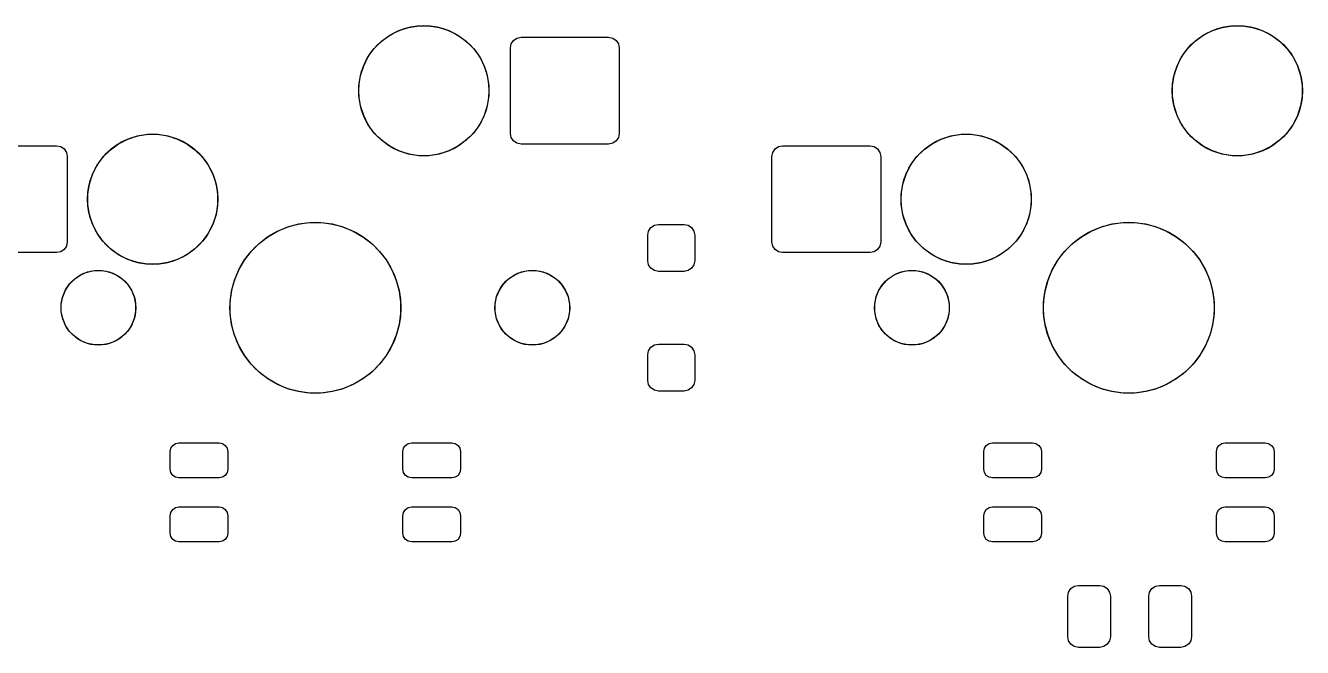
# Model space of a CAD drawing. Header units: millimetres. Extents: x 21 to 415, y -164 to -17.
# Drawn here: x 184.23 to 214.13, y -106.08 to -91.53 of the extents above; entities that cross this region are included whole.
import ezdxf

# ---------------------------------------------------------------- set-up
doc = ezdxf.new("R2010")
doc.units = ezdxf.units.MM
doc.layers.add('B.Mask', color=4, linetype='CONTINUOUS', true_color=0x02ffee)

msp = doc.modelspace()

# ---------------------------------------------------------------- linework, layer by layer
at = {"layer": 'B.Mask', "linetype": 'CONTINUOUS'}
for p, q in [((192.563967, -91.892256), (192.757565, -91.751599)), ((192.757565, -91.751599), (192.970783, -91.642959)), ((192.970783, -91.642959), (193.198371, -91.569011)), ((193.198371, -91.569011), (193.434725, -91.531576)), ((193.434725, -91.531576), (193.674025, -91.531576)), ((193.674025, -91.531576), (193.910379, -91.569011)), ((193.910379, -91.569011), (194.137967, -91.642959)), ((194.137967, -91.642959), (194.351185, -91.751599)), ((194.351185, -91.751599), (194.544783, -91.892256)), ((211.613967, -91.892256), (211.807565, -91.751599)), ((211.807565, -91.751599), (212.020783, -91.642959)), ((212.020783, -91.642959), (212.248371, -91.569011)), ((212.248371, -91.569011), (212.484725, -91.531576)), ((212.484725, -91.531576), (212.724025, -91.531576)), ((212.724025, -91.531576), (212.960379, -91.569011)), ((212.960379, -91.569011), (213.187967, -91.642959)), ((213.187967, -91.642959), (213.401185, -91.751599)), ((213.401185, -91.751599), (213.594783, -91.892256)), ((192.254099, -92.255065), (192.394756, -92.061467)), ((192.394756, -92.061467), (192.563967, -91.892256)), ((194.544783, -91.892256), (194.713994, -92.061467)), ((194.713994, -92.061467), (194.854651, -92.255065)), ((195.581375, -92.051875), (195.600405, -91.956204)), ((195.581375, -94.051875), (195.581375, -92.051875)), ((195.600405, -91.956204), (195.654598, -91.875098)), ((195.654598, -91.875098), (195.735704, -91.820905)), ((195.735704, -91.820905), (195.831375, -91.801875)), ((195.831375, -91.801875), (197.881375, -91.801875)), ((197.881375, -91.801875), (197.977046, -91.820905)), ((197.977046, -91.820905), (198.058152, -91.875098)), ((198.058152, -91.875098), (198.112345, -91.956204)), ((198.112345, -91.956204), (198.131375, -92.051875)), ((198.131375, -92.051875), (198.131375, -94.051875)), ((211.304099, -92.255065), (211.444756, -92.061467)), ((211.444756, -92.061467), (211.613967, -91.892256)), ((213.594783, -91.892256), (213.763994, -92.061467)), ((213.763994, -92.061467), (213.904651, -92.255065)), ((192.145459, -92.468283), (192.254099, -92.255065)), ((194.854651, -92.255065), (194.963291, -92.468283)), ((211.195459, -92.468283), (211.304099, -92.255065)), ((213.904651, -92.255065), (214.013291, -92.468283)), ((192.034076, -92.932225), (192.071511, -92.695871)), ((192.071511, -92.695871), (192.145459, -92.468283)), ((194.963291, -92.468283), (195.037239, -92.695871)), ((195.037239, -92.695871), (195.074674, -92.932225)), ((211.084076, -92.932225), (211.121511, -92.695871)), ((211.121511, -92.695871), (211.195459, -92.468283)), ((214.013291, -92.468283), (214.087239, -92.695871)), ((214.087239, -92.695871), (214.124674, -92.932225)), ((192.034076, -93.171525), (192.034076, -92.932225)), ((195.074674, -92.932225), (195.074674, -93.171525)), ((211.084076, -93.171525), (211.084076, -92.932225)), ((214.124674, -92.932225), (214.124674, -93.171525)), ((192.071511, -93.407879), (192.034076, -93.171525)), ((195.074674, -93.171525), (195.037239, -93.407879)), ((211.121511, -93.407879), (211.084076, -93.171525)), ((214.124674, -93.171525), (214.087239, -93.407879)), ((192.145459, -93.635467), (192.071511, -93.407879)), ((195.037239, -93.407879), (194.963291, -93.635467)), ((211.195459, -93.635467), (211.121511, -93.407879)), ((214.087239, -93.407879), (214.013291, -93.635467)), ((192.254099, -93.848685), (192.145459, -93.635467)), ((192.394756, -94.042283), (192.254099, -93.848685)), ((194.854651, -93.848685), (194.713994, -94.042283)), ((194.963291, -93.635467), (194.854651, -93.848685)), ((211.304099, -93.848685), (211.195459, -93.635467)), ((211.444756, -94.042283), (211.304099, -93.848685)), ((213.904651, -93.848685), (213.763994, -94.042283)), ((214.013291, -93.635467), (213.904651, -93.848685)), ((186.407565, -94.291599), (186.620783, -94.182959)), ((186.620783, -94.182959), (186.848371, -94.109011)), ((186.848371, -94.109011), (187.084725, -94.071576)), ((187.084725, -94.071576), (187.324025, -94.071576)), ((187.324025, -94.071576), (187.560379, -94.109011)), ((187.560379, -94.109011), (187.787967, -94.182959)), ((187.787967, -94.182959), (188.001185, -94.291599)), ((192.563967, -94.211494), (192.394756, -94.042283)), ((194.713994, -94.042283), (194.544783, -94.211494)), ((195.600405, -94.147546), (195.581375, -94.051875)), ((195.654598, -94.228652), (195.600405, -94.147546)), ((198.112345, -94.147546), (198.058152, -94.228652)), ((198.131375, -94.051875), (198.112345, -94.147546)), ((205.457565, -94.291599), (205.670783, -94.182959)), ((205.670783, -94.182959), (205.898371, -94.109011)), ((205.898371, -94.109011), (206.134725, -94.071576)), ((206.134725, -94.071576), (206.374025, -94.071576)), ((206.374025, -94.071576), (206.610379, -94.109011)), ((206.610379, -94.109011), (206.837967, -94.182959)), ((206.837967, -94.182959), (207.051185, -94.291599)), ((211.613967, -94.211494), (211.444756, -94.042283)), ((213.763994, -94.042283), (213.594783, -94.211494)), ((182.904375, -94.341875), (184.954375, -94.341875)), ((184.954375, -94.341875), (185.050046, -94.360905)), ((185.050046, -94.360905), (185.131152, -94.415098)), ((185.131152, -94.415098), (185.185345, -94.496204)), ((186.044756, -94.601467), (186.213967, -94.432256)), ((186.213967, -94.432256), (186.407565, -94.291599)), ((188.001185, -94.291599), (188.194783, -94.432256)), ((188.194783, -94.432256), (188.363994, -94.601467)), ((192.757565, -94.352151), (192.563967, -94.211494)), ((192.970783, -94.460791), (192.757565, -94.352151)), ((193.198371, -94.534739), (192.970783, -94.460791)), ((194.137967, -94.460791), (193.910379, -94.534739)), ((194.351185, -94.352151), (194.137967, -94.460791)), ((194.544783, -94.211494), (194.351185, -94.352151)), ((195.735704, -94.282845), (195.654598, -94.228652)), ((195.831375, -94.301875), (195.735704, -94.282845)), ((197.881375, -94.301875), (195.831375, -94.301875)), ((197.977046, -94.282845), (197.881375, -94.301875)), ((198.058152, -94.228652), (197.977046, -94.282845)), ((201.723405, -94.496204), (201.777598, -94.415098)), ((201.777598, -94.415098), (201.858704, -94.360905)), ((201.858704, -94.360905), (201.954375, -94.341875)), ((201.954375, -94.341875), (204.004375, -94.341875)), ((204.004375, -94.341875), (204.100046, -94.360905)), ((204.100046, -94.360905), (204.181152, -94.415098)), ((204.181152, -94.415098), (204.235345, -94.496204)), ((205.094756, -94.601467), (205.263967, -94.432256)), ((205.263967, -94.432256), (205.457565, -94.291599)), ((207.051185, -94.291599), (207.244783, -94.432256)), ((207.244783, -94.432256), (207.413994, -94.601467)), ((211.807565, -94.352151), (211.613967, -94.211494)), ((212.020783, -94.460791), (211.807565, -94.352151)), ((212.248371, -94.534739), (212.020783, -94.460791)), ((213.187967, -94.460791), (212.960379, -94.534739)), ((213.401185, -94.352151), (213.187967, -94.460791)), ((213.594783, -94.211494), (213.401185, -94.352151)), ((185.185345, -94.496204), (185.204375, -94.591875)), ((185.204375, -94.591875), (185.204375, -96.591875)), ((185.904099, -94.795065), (186.044756, -94.601467)), ((188.363994, -94.601467), (188.504651, -94.795065)), ((193.434725, -94.572174), (193.198371, -94.534739)), ((193.674025, -94.572174), (193.434725, -94.572174)), ((193.910379, -94.534739), (193.674025, -94.572174)), ((201.704375, -94.591875), (201.723405, -94.496204)), ((201.704375, -96.591875), (201.704375, -94.591875)), ((204.235345, -94.496204), (204.254375, -94.591875)), ((204.254375, -94.591875), (204.254375, -96.591875)), ((204.954099, -94.795065), (205.094756, -94.601467)), ((207.413994, -94.601467), (207.554651, -94.795065)), ((212.484725, -94.572174), (212.248371, -94.534739)), ((212.724025, -94.572174), (212.484725, -94.572174)), ((212.960379, -94.534739), (212.724025, -94.572174)), ((185.721511, -95.235871), (185.795459, -95.008283)), ((185.795459, -95.008283), (185.904099, -94.795065)), ((188.504651, -94.795065), (188.613291, -95.008283)), ((188.613291, -95.008283), (188.687239, -95.235871)), ((204.771511, -95.235871), (204.845459, -95.008283)), ((204.845459, -95.008283), (204.954099, -94.795065)), ((207.554651, -94.795065), (207.663291, -95.008283)), ((207.663291, -95.008283), (207.737239, -95.235871)), ((185.684076, -95.472225), (185.721511, -95.235871)), ((188.687239, -95.235871), (188.724674, -95.472225)), ((204.734076, -95.472225), (204.771511, -95.235871)), ((207.737239, -95.235871), (207.774674, -95.472225)), ((185.684076, -95.711525), (185.684076, -95.472225)), ((188.724674, -95.472225), (188.724674, -95.711525)), ((204.734076, -95.711525), (204.734076, -95.472225)), ((207.774674, -95.472225), (207.774674, -95.711525)), ((185.721511, -95.947879), (185.684076, -95.711525)), ((185.795459, -96.175467), (185.721511, -95.947879)), ((188.687239, -95.947879), (188.613291, -96.175467)), ((188.724674, -95.711525), (188.687239, -95.947879)), ((204.771511, -95.947879), (204.734076, -95.711525)), ((204.845459, -96.175467), (204.771511, -95.947879)), ((207.737239, -95.947879), (207.663291, -96.175467)), ((207.774674, -95.711525), (207.737239, -95.947879)), ((185.904099, -96.388685), (185.795459, -96.175467)), ((188.613291, -96.175467), (188.504651, -96.388685)), ((190.129798, -96.33813), (190.371496, -96.238015)), ((190.371496, -96.238015), (190.624194, -96.170304)), ((190.624194, -96.170304), (190.883569, -96.136157)), ((190.883569, -96.136157), (191.145181, -96.136157)), ((191.145181, -96.136157), (191.404556, -96.170304)), ((191.404556, -96.170304), (191.657254, -96.238015)), ((191.657254, -96.238015), (191.898952, -96.33813)), ((198.81778, -96.336204), (198.871973, -96.255098)), ((198.871973, -96.255098), (198.953079, -96.200905)), ((198.953079, -96.200905), (199.04875, -96.181875)), ((199.04875, -96.181875), (199.64875, -96.181875)), ((199.64875, -96.181875), (199.744421, -96.200905)), ((199.744421, -96.200905), (199.825527, -96.255098)), ((199.825527, -96.255098), (199.87972, -96.336204)), ((204.954099, -96.388685), (204.845459, -96.175467)), ((207.663291, -96.175467), (207.554651, -96.388685)), ((209.179798, -96.33813), (209.421496, -96.238015)), ((209.421496, -96.238015), (209.674194, -96.170304)), ((209.674194, -96.170304), (209.933569, -96.136157)), ((209.933569, -96.136157), (210.195181, -96.136157)), ((210.195181, -96.136157), (210.454556, -96.170304)), ((210.454556, -96.170304), (210.707254, -96.238015)), ((210.707254, -96.238015), (210.948952, -96.33813)), ((186.044756, -96.582283), (185.904099, -96.388685)), ((186.213967, -96.751494), (186.044756, -96.582283)), ((188.363994, -96.582283), (188.194783, -96.751494)), ((188.504651, -96.388685), (188.363994, -96.582283)), ((189.695683, -96.628195), (189.903235, -96.468936)), ((189.903235, -96.468936), (190.129798, -96.33813)), ((191.898952, -96.33813), (192.125515, -96.468936)), ((192.125515, -96.468936), (192.333067, -96.628195)), ((198.79875, -96.431875), (198.81778, -96.336204)), ((198.79875, -97.031875), (198.79875, -96.431875)), ((199.87972, -96.336204), (199.89875, -96.431875)), ((199.89875, -96.431875), (199.89875, -97.031875)), ((205.094756, -96.582283), (204.954099, -96.388685)), ((205.263967, -96.751494), (205.094756, -96.582283)), ((207.413994, -96.582283), (207.244783, -96.751494)), ((207.554651, -96.388685), (207.413994, -96.582283)), ((208.745683, -96.628195), (208.953235, -96.468936)), ((208.953235, -96.468936), (209.179798, -96.33813)), ((210.948952, -96.33813), (211.175515, -96.468936)), ((211.175515, -96.468936), (211.383067, -96.628195)), ((184.954375, -96.841875), (182.904375, -96.841875)), ((185.050046, -96.822845), (184.954375, -96.841875)), ((185.131152, -96.768652), (185.050046, -96.822845)), ((185.185345, -96.687546), (185.131152, -96.768652)), ((185.204375, -96.591875), (185.185345, -96.687546)), ((186.407565, -96.892151), (186.213967, -96.751494)), ((188.194783, -96.751494), (188.001185, -96.892151)), ((189.351436, -97.020735), (189.510695, -96.813183)), ((189.510695, -96.813183), (189.695683, -96.628195)), ((192.333067, -96.628195), (192.518055, -96.813183)), ((192.518055, -96.813183), (192.677314, -97.020735)), ((201.723405, -96.687546), (201.704375, -96.591875)), ((201.777598, -96.768652), (201.723405, -96.687546)), ((201.858704, -96.822845), (201.777598, -96.768652)), ((201.954375, -96.841875), (201.858704, -96.822845)), ((204.004375, -96.841875), (201.954375, -96.841875)), ((204.100046, -96.822845), (204.004375, -96.841875)), ((204.181152, -96.768652), (204.100046, -96.822845)), ((204.235345, -96.687546), (204.181152, -96.768652)), ((204.254375, -96.591875), (204.235345, -96.687546)), ((205.457565, -96.892151), (205.263967, -96.751494)), ((207.244783, -96.751494), (207.051185, -96.892151)), ((208.401436, -97.020735), (208.560695, -96.813183)), ((208.560695, -96.813183), (208.745683, -96.628195)), ((211.383067, -96.628195), (211.568055, -96.813183)), ((211.568055, -96.813183), (211.727314, -97.020735)), ((186.620783, -97.000791), (186.407565, -96.892151)), ((186.848371, -97.074739), (186.620783, -97.000791)), ((187.084725, -97.112174), (186.848371, -97.074739)), ((187.324025, -97.112174), (187.084725, -97.112174)), ((187.560379, -97.074739), (187.324025, -97.112174)), ((187.787967, -97.000791), (187.560379, -97.074739)), ((188.001185, -96.892151), (187.787967, -97.000791)), ((189.22063, -97.247298), (189.351436, -97.020735)), ((192.677314, -97.020735), (192.80812, -97.247298)), ((198.81778, -97.127546), (198.79875, -97.031875)), ((198.871973, -97.208652), (198.81778, -97.127546)), ((199.87972, -97.127546), (199.825527, -97.208652)), ((199.89875, -97.031875), (199.87972, -97.127546)), ((205.670783, -97.000791), (205.457565, -96.892151)), ((205.898371, -97.074739), (205.670783, -97.000791)), ((206.134725, -97.112174), (205.898371, -97.074739)), ((206.374025, -97.112174), (206.134725, -97.112174)), ((206.610379, -97.074739), (206.374025, -97.112174)), ((206.837967, -97.000791), (206.610379, -97.074739)), ((207.051185, -96.892151), (206.837967, -97.000791)), ((208.27063, -97.247298), (208.401436, -97.020735)), ((211.727314, -97.020735), (211.85812, -97.247298)), ((185.257991, -97.576781), (185.379281, -97.455491)), ((185.379281, -97.455491), (185.521903, -97.360194)), ((185.521903, -97.360194), (185.680376, -97.294552)), ((185.680376, -97.294552), (185.84861, -97.261088)), ((185.84861, -97.261088), (186.02014, -97.261088)), ((186.02014, -97.261088), (186.188374, -97.294552)), ((186.188374, -97.294552), (186.346847, -97.360194)), ((186.346847, -97.360194), (186.489469, -97.455491)), ((186.489469, -97.455491), (186.610759, -97.576781)), ((189.120515, -97.488996), (189.22063, -97.247298)), ((192.80812, -97.247298), (192.908235, -97.488996)), ((195.417991, -97.576781), (195.539281, -97.455491)), ((195.539281, -97.455491), (195.681903, -97.360194)), ((195.681903, -97.360194), (195.840376, -97.294552)), ((195.840376, -97.294552), (196.00861, -97.261088)), ((196.00861, -97.261088), (196.18014, -97.261088)), ((196.18014, -97.261088), (196.348374, -97.294552)), ((196.348374, -97.294552), (196.506847, -97.360194)), ((196.506847, -97.360194), (196.649469, -97.455491)), ((196.649469, -97.455491), (196.770759, -97.576781)), ((198.953079, -97.262845), (198.871973, -97.208652)), ((199.04875, -97.281875), (198.953079, -97.262845)), ((199.64875, -97.281875), (199.04875, -97.281875)), ((199.744421, -97.262845), (199.64875, -97.281875)), ((199.825527, -97.208652), (199.744421, -97.262845)), ((204.307991, -97.576781), (204.429281, -97.455491)), ((204.429281, -97.455491), (204.571903, -97.360194)), ((204.571903, -97.360194), (204.730376, -97.294552)), ((204.730376, -97.294552), (204.89861, -97.261088)), ((204.89861, -97.261088), (205.07014, -97.261088)), ((205.07014, -97.261088), (205.238374, -97.294552)), ((205.238374, -97.294552), (205.396847, -97.360194)), ((205.396847, -97.360194), (205.539469, -97.455491)), ((205.539469, -97.455491), (205.660759, -97.576781)), ((208.170515, -97.488996), (208.27063, -97.247298)), ((211.85812, -97.247298), (211.958235, -97.488996)), ((185.097052, -97.877876), (185.162694, -97.719403)), ((185.162694, -97.719403), (185.257991, -97.576781)), ((186.610759, -97.576781), (186.706056, -97.719403)), ((186.706056, -97.719403), (186.771698, -97.877876)), ((189.018657, -98.001069), (189.052804, -97.741694)), ((189.052804, -97.741694), (189.120515, -97.488996)), ((192.908235, -97.488996), (192.975946, -97.741694)), ((192.975946, -97.741694), (193.010093, -98.001069)), ((195.257052, -97.877876), (195.322694, -97.719403)), ((195.322694, -97.719403), (195.417991, -97.576781)), ((196.770759, -97.576781), (196.866056, -97.719403)), ((196.866056, -97.719403), (196.931698, -97.877876)), ((204.147052, -97.877876), (204.212694, -97.719403)), ((204.212694, -97.719403), (204.307991, -97.576781)), ((205.660759, -97.576781), (205.756056, -97.719403)), ((205.756056, -97.719403), (205.821698, -97.877876)), ((208.068657, -98.001069), (208.102804, -97.741694)), ((208.102804, -97.741694), (208.170515, -97.488996)), ((211.958235, -97.488996), (212.025946, -97.741694)), ((212.025946, -97.741694), (212.060093, -98.001069)), ((185.063588, -98.04611), (185.097052, -97.877876)), ((185.063588, -98.21764), (185.063588, -98.04611)), ((186.771698, -97.877876), (186.805162, -98.04611)), ((186.805162, -98.04611), (186.805162, -98.21764)), ((189.018657, -98.262681), (189.018657, -98.001069)), ((193.010093, -98.001069), (193.010093, -98.262681)), ((195.223588, -98.04611), (195.257052, -97.877876)), ((195.223588, -98.21764), (195.223588, -98.04611)), ((196.931698, -97.877876), (196.965162, -98.04611)), ((196.965162, -98.04611), (196.965162, -98.21764)), ((204.113588, -98.04611), (204.147052, -97.877876)), ((204.113588, -98.21764), (204.113588, -98.04611)), ((205.821698, -97.877876), (205.855162, -98.04611)), ((205.855162, -98.04611), (205.855162, -98.21764)), ((208.068657, -98.262681), (208.068657, -98.001069)), ((212.060093, -98.001069), (212.060093, -98.262681)), ((185.097052, -98.385874), (185.063588, -98.21764)), ((186.805162, -98.21764), (186.771698, -98.385874)), ((189.052804, -98.522056), (189.018657, -98.262681)), ((193.010093, -98.262681), (192.975946, -98.522056)), ((195.257052, -98.385874), (195.223588, -98.21764)), ((196.965162, -98.21764), (196.931698, -98.385874)), ((204.147052, -98.385874), (204.113588, -98.21764)), ((205.855162, -98.21764), (205.821698, -98.385874)), ((208.102804, -98.522056), (208.068657, -98.262681)), ((212.060093, -98.262681), (212.025946, -98.522056)), ((185.162694, -98.544347), (185.097052, -98.385874)), ((185.257991, -98.686969), (185.162694, -98.544347)), ((186.706056, -98.544347), (186.610759, -98.686969)), ((186.771698, -98.385874), (186.706056, -98.544347)), ((189.120515, -98.774754), (189.052804, -98.522056)), ((192.975946, -98.522056), (192.908235, -98.774754)), ((195.322694, -98.544347), (195.257052, -98.385874)), ((195.417991, -98.686969), (195.322694, -98.544347)), ((196.866056, -98.544347), (196.770759, -98.686969)), ((196.931698, -98.385874), (196.866056, -98.544347)), ((204.212694, -98.544347), (204.147052, -98.385874)), ((204.307991, -98.686969), (204.212694, -98.544347)), ((205.756056, -98.544347), (205.660759, -98.686969)), ((205.821698, -98.385874), (205.756056, -98.544347)), ((208.170515, -98.774754), (208.102804, -98.522056)), ((212.025946, -98.522056), (211.958235, -98.774754)), ((185.379281, -98.808259), (185.257991, -98.686969)), ((185.521903, -98.903556), (185.379281, -98.808259)), ((185.680376, -98.969198), (185.521903, -98.903556)), ((185.84861, -99.002662), (185.680376, -98.969198)), ((186.188374, -98.969198), (186.02014, -99.002662)), ((186.346847, -98.903556), (186.188374, -98.969198)), ((186.489469, -98.808259), (186.346847, -98.903556)), ((186.610759, -98.686969), (186.489469, -98.808259)), ((189.22063, -99.016452), (189.120515, -98.774754)), ((192.908235, -98.774754), (192.80812, -99.016452)), ((195.539281, -98.808259), (195.417991, -98.686969)), ((195.681903, -98.903556), (195.539281, -98.808259)), ((195.840376, -98.969198), (195.681903, -98.903556)), ((196.00861, -99.002662), (195.840376, -98.969198)), ((196.348374, -98.969198), (196.18014, -99.002662)), ((196.506847, -98.903556), (196.348374, -98.969198)), ((196.649469, -98.808259), (196.506847, -98.903556)), ((196.770759, -98.686969), (196.649469, -98.808259)), ((204.429281, -98.808259), (204.307991, -98.686969)), ((204.571903, -98.903556), (204.429281, -98.808259)), ((204.730376, -98.969198), (204.571903, -98.903556)), ((204.89861, -99.002662), (204.730376, -98.969198)), ((205.238374, -98.969198), (205.07014, -99.002662)), ((205.396847, -98.903556), (205.238374, -98.969198)), ((205.539469, -98.808259), (205.396847, -98.903556)), ((205.660759, -98.686969), (205.539469, -98.808259)), ((208.27063, -99.016452), (208.170515, -98.774754)), ((211.958235, -98.774754), (211.85812, -99.016452)), ((186.02014, -99.002662), (185.84861, -99.002662)), ((189.351436, -99.243015), (189.22063, -99.016452)), ((189.510695, -99.450567), (189.351436, -99.243015)), ((192.677314, -99.243015), (192.518055, -99.450567)), ((192.80812, -99.016452), (192.677314, -99.243015)), ((196.18014, -99.002662), (196.00861, -99.002662)), ((198.79875, -99.231875), (198.81778, -99.136204)), ((198.79875, -99.831875), (198.79875, -99.231875)), ((198.81778, -99.136204), (198.871973, -99.055098)), ((198.871973, -99.055098), (198.953079, -99.000905)), ((198.953079, -99.000905), (199.04875, -98.981875)), ((199.04875, -98.981875), (199.64875, -98.981875)), ((199.64875, -98.981875), (199.744421, -99.000905)), ((199.744421, -99.000905), (199.825527, -99.055098)), ((199.825527, -99.055098), (199.87972, -99.136204)), ((199.87972, -99.136204), (199.89875, -99.231875)), ((199.89875, -99.231875), (199.89875, -99.831875)), ((205.07014, -99.002662), (204.89861, -99.002662)), ((208.401436, -99.243015), (208.27063, -99.016452)), ((208.560695, -99.450567), (208.401436, -99.243015)), ((211.727314, -99.243015), (211.568055, -99.450567)), ((211.85812, -99.016452), (211.727314, -99.243015)), ((189.695683, -99.635555), (189.510695, -99.450567)), ((192.518055, -99.450567), (192.333067, -99.635555)), ((208.745683, -99.635555), (208.560695, -99.450567)), ((211.568055, -99.450567), (211.383067, -99.635555)), ((189.903235, -99.794814), (189.695683, -99.635555)), ((190.129798, -99.92562), (189.903235, -99.794814)), ((192.125515, -99.794814), (191.898952, -99.92562)), ((192.333067, -99.635555), (192.125515, -99.794814)), ((198.81778, -99.927546), (198.79875, -99.831875)), ((199.89875, -99.831875), (199.87972, -99.927546)), ((208.953235, -99.794814), (208.745683, -99.635555)), ((209.179798, -99.92562), (208.953235, -99.794814)), ((211.175515, -99.794814), (210.948952, -99.92562)), ((211.383067, -99.635555), (211.175515, -99.794814)), ((190.371496, -100.025735), (190.129798, -99.92562)), ((190.624194, -100.093446), (190.371496, -100.025735)), ((190.883569, -100.127593), (190.624194, -100.093446)), ((191.145181, -100.127593), (190.883569, -100.127593)), ((191.404556, -100.093446), (191.145181, -100.127593)), ((191.657254, -100.025735), (191.404556, -100.093446)), ((191.898952, -99.92562), (191.657254, -100.025735)), ((198.871973, -100.008652), (198.81778, -99.927546)), ((198.953079, -100.062845), (198.871973, -100.008652)), ((199.04875, -100.081875), (198.953079, -100.062845)), ((199.64875, -100.081875), (199.04875, -100.081875)), ((199.744421, -100.062845), (199.64875, -100.081875)), ((199.825527, -100.008652), (199.744421, -100.062845)), ((199.87972, -99.927546), (199.825527, -100.008652)), ((209.421496, -100.025735), (209.179798, -99.92562)), ((209.674194, -100.093446), (209.421496, -100.025735)), ((209.933569, -100.127593), (209.674194, -100.093446)), ((210.195181, -100.127593), (209.933569, -100.127593)), ((210.454556, -100.093446), (210.195181, -100.127593)), ((210.707254, -100.025735), (210.454556, -100.093446)), ((210.948952, -99.92562), (210.707254, -100.025735)), ((187.62998, -101.4203), (187.674418, -101.353793)), ((187.674418, -101.353793), (187.740925, -101.309355)), ((187.740925, -101.309355), (187.819375, -101.29375)), ((187.819375, -101.29375), (188.759375, -101.29375)), ((188.759375, -101.29375), (188.837825, -101.309355)), ((188.837825, -101.309355), (188.904332, -101.353793)), ((188.904332, -101.353793), (188.94877, -101.4203)), ((193.07998, -101.4203), (193.124418, -101.353793)), ((193.124418, -101.353793), (193.190925, -101.309355)), ((193.190925, -101.309355), (193.269375, -101.29375)), ((193.269375, -101.29375), (194.209375, -101.29375)), ((194.209375, -101.29375), (194.287825, -101.309355)), ((194.287825, -101.309355), (194.354332, -101.353793)), ((194.354332, -101.353793), (194.39877, -101.4203)), ((206.67998, -101.4203), (206.724418, -101.353793)), ((206.724418, -101.353793), (206.790925, -101.309355)), ((206.790925, -101.309355), (206.869375, -101.29375)), ((206.869375, -101.29375), (207.809375, -101.29375)), ((207.809375, -101.29375), (207.887825, -101.309355)), ((207.887825, -101.309355), (207.954332, -101.353793)), ((207.954332, -101.353793), (207.99877, -101.4203)), ((212.12998, -101.4203), (212.174418, -101.353793)), ((212.174418, -101.353793), (212.240925, -101.309355)), ((212.240925, -101.309355), (212.319375, -101.29375)), ((212.319375, -101.29375), (213.259375, -101.29375)), ((213.259375, -101.29375), (213.337825, -101.309355)), ((213.337825, -101.309355), (213.404332, -101.353793)), ((213.404332, -101.353793), (213.44877, -101.4203)), ((187.614375, -101.49875), (187.62998, -101.4203)), ((187.614375, -101.90875), (187.614375, -101.49875)), ((188.94877, -101.4203), (188.964375, -101.49875)), ((188.964375, -101.49875), (188.964375, -101.90875)), ((193.064375, -101.49875), (193.07998, -101.4203)), ((193.064375, -101.90875), (193.064375, -101.49875)), ((194.39877, -101.4203), (194.414375, -101.49875)), ((194.414375, -101.49875), (194.414375, -101.90875)), ((206.664375, -101.49875), (206.67998, -101.4203)), ((206.664375, -101.90875), (206.664375, -101.49875)), ((207.99877, -101.4203), (208.014375, -101.49875)), ((208.014375, -101.49875), (208.014375, -101.90875)), ((212.114375, -101.49875), (212.12998, -101.4203)), ((212.114375, -101.90875), (212.114375, -101.49875)), ((213.44877, -101.4203), (213.464375, -101.49875)), ((213.464375, -101.49875), (213.464375, -101.90875)), ((187.62998, -101.9872), (187.614375, -101.90875)), ((188.964375, -101.90875), (188.94877, -101.9872)), ((193.07998, -101.9872), (193.064375, -101.90875)), ((194.414375, -101.90875), (194.39877, -101.9872)), ((206.67998, -101.9872), (206.664375, -101.90875)), ((208.014375, -101.90875), (207.99877, -101.9872)), ((212.12998, -101.9872), (212.114375, -101.90875)), ((213.464375, -101.90875), (213.44877, -101.9872)), ((187.674418, -102.053707), (187.62998, -101.9872)), ((187.740925, -102.098145), (187.674418, -102.053707)), ((187.819375, -102.11375), (187.740925, -102.098145)), ((188.759375, -102.11375), (187.819375, -102.11375)), ((188.837825, -102.098145), (188.759375, -102.11375)), ((188.904332, -102.053707), (188.837825, -102.098145)), ((188.94877, -101.9872), (188.904332, -102.053707)), ((193.124418, -102.053707), (193.07998, -101.9872)), ((193.190925, -102.098145), (193.124418, -102.053707)), ((193.269375, -102.11375), (193.190925, -102.098145)), ((194.209375, -102.11375), (193.269375, -102.11375)), ((194.287825, -102.098145), (194.209375, -102.11375)), ((194.354332, -102.053707), (194.287825, -102.098145)), ((194.39877, -101.9872), (194.354332, -102.053707)), ((206.724418, -102.053707), (206.67998, -101.9872)), ((206.790925, -102.098145), (206.724418, -102.053707)), ((206.869375, -102.11375), (206.790925, -102.098145)), ((207.809375, -102.11375), (206.869375, -102.11375)), ((207.887825, -102.098145), (207.809375, -102.11375)), ((207.954332, -102.053707), (207.887825, -102.098145)), ((207.99877, -101.9872), (207.954332, -102.053707)), ((212.174418, -102.053707), (212.12998, -101.9872)), ((212.240925, -102.098145), (212.174418, -102.053707)), ((212.319375, -102.11375), (212.240925, -102.098145)), ((213.259375, -102.11375), (212.319375, -102.11375)), ((213.337825, -102.098145), (213.259375, -102.11375)), ((213.404332, -102.053707), (213.337825, -102.098145)), ((213.44877, -101.9872), (213.404332, -102.053707)), ((187.62998, -102.9203), (187.674418, -102.853793)), ((187.674418, -102.853793), (187.740925, -102.809355)), ((187.740925, -102.809355), (187.819375, -102.79375)), ((187.819375, -102.79375), (188.759375, -102.79375)), ((188.759375, -102.79375), (188.837825, -102.809355)), ((188.837825, -102.809355), (188.904332, -102.853793)), ((188.904332, -102.853793), (188.94877, -102.9203)), ((193.07998, -102.9203), (193.124418, -102.853793)), ((193.124418, -102.853793), (193.190925, -102.809355)), ((193.190925, -102.809355), (193.269375, -102.79375)), ((193.269375, -102.79375), (194.209375, -102.79375)), ((194.209375, -102.79375), (194.287825, -102.809355)), ((194.287825, -102.809355), (194.354332, -102.853793)), ((194.354332, -102.853793), (194.39877, -102.9203)), ((206.67998, -102.9203), (206.724418, -102.853793)), ((206.724418, -102.853793), (206.790925, -102.809355)), ((206.790925, -102.809355), (206.869375, -102.79375)), ((206.869375, -102.79375), (207.809375, -102.79375)), ((207.809375, -102.79375), (207.887825, -102.809355)), ((207.887825, -102.809355), (207.954332, -102.853793)), ((207.954332, -102.853793), (207.99877, -102.9203)), ((212.12998, -102.9203), (212.174418, -102.853793)), ((212.174418, -102.853793), (212.240925, -102.809355)), ((212.240925, -102.809355), (212.319375, -102.79375)), ((212.319375, -102.79375), (213.259375, -102.79375)), ((213.259375, -102.79375), (213.337825, -102.809355)), ((213.337825, -102.809355), (213.404332, -102.853793)), ((213.404332, -102.853793), (213.44877, -102.9203)), ((187.614375, -102.99875), (187.62998, -102.9203)), ((187.614375, -103.40875), (187.614375, -102.99875)), ((188.94877, -102.9203), (188.964375, -102.99875)), ((188.964375, -102.99875), (188.964375, -103.40875)), ((193.064375, -102.99875), (193.07998, -102.9203)), ((193.064375, -103.40875), (193.064375, -102.99875)), ((194.39877, -102.9203), (194.414375, -102.99875)), ((194.414375, -102.99875), (194.414375, -103.40875)), ((206.664375, -102.99875), (206.67998, -102.9203)), ((206.664375, -103.40875), (206.664375, -102.99875)), ((207.99877, -102.9203), (208.014375, -102.99875)), ((208.014375, -102.99875), (208.014375, -103.40875)), ((212.114375, -102.99875), (212.12998, -102.9203)), ((212.114375, -103.40875), (212.114375, -102.99875)), ((213.44877, -102.9203), (213.464375, -102.99875)), ((213.464375, -102.99875), (213.464375, -103.40875)), ((187.62998, -103.4872), (187.614375, -103.40875)), ((188.964375, -103.40875), (188.94877, -103.4872)), ((193.07998, -103.4872), (193.064375, -103.40875)), ((194.414375, -103.40875), (194.39877, -103.4872)), ((206.67998, -103.4872), (206.664375, -103.40875)), ((208.014375, -103.40875), (207.99877, -103.4872)), ((212.12998, -103.4872), (212.114375, -103.40875)), ((213.464375, -103.40875), (213.44877, -103.4872)), ((187.674418, -103.553707), (187.62998, -103.4872)), ((187.740925, -103.598145), (187.674418, -103.553707)), ((187.819375, -103.61375), (187.740925, -103.598145)), ((188.759375, -103.61375), (187.819375, -103.61375)), ((188.837825, -103.598145), (188.759375, -103.61375)), ((188.904332, -103.553707), (188.837825, -103.598145)), ((188.94877, -103.4872), (188.904332, -103.553707)), ((193.124418, -103.553707), (193.07998, -103.4872)), ((193.190925, -103.598145), (193.124418, -103.553707)), ((193.269375, -103.61375), (193.190925, -103.598145)), ((194.209375, -103.61375), (193.269375, -103.61375)), ((194.287825, -103.598145), (194.209375, -103.61375)), ((194.354332, -103.553707), (194.287825, -103.598145)), ((194.39877, -103.4872), (194.354332, -103.553707)), ((206.724418, -103.553707), (206.67998, -103.4872)), ((206.790925, -103.598145), (206.724418, -103.553707)), ((206.869375, -103.61375), (206.790925, -103.598145)), ((207.809375, -103.61375), (206.869375, -103.61375)), ((207.887825, -103.598145), (207.809375, -103.61375)), ((207.954332, -103.553707), (207.887825, -103.598145)), ((207.99877, -103.4872), (207.954332, -103.553707)), ((212.174418, -103.553707), (212.12998, -103.4872)), ((212.240925, -103.598145), (212.174418, -103.553707)), ((212.319375, -103.61375), (212.240925, -103.598145)), ((213.259375, -103.61375), (212.319375, -103.61375)), ((213.337825, -103.598145), (213.259375, -103.61375)), ((213.404332, -103.553707), (213.337825, -103.598145)), ((213.44877, -103.4872), (213.404332, -103.553707)), ((208.705098, -104.705098), (208.786204, -104.650905)), ((208.786204, -104.650905), (208.881875, -104.631875)), ((208.881875, -104.631875), (209.381875, -104.631875)), ((209.381875, -104.631875), (209.477546, -104.650905)), ((209.477546, -104.650905), (209.558652, -104.705098)), ((210.605098, -104.705098), (210.686204, -104.650905)), ((210.686204, -104.650905), (210.781875, -104.631875)), ((210.781875, -104.631875), (211.281875, -104.631875)), ((211.281875, -104.631875), (211.377546, -104.650905)), ((211.377546, -104.650905), (211.458652, -104.705098)), ((208.631875, -104.881875), (208.650905, -104.786204)), ((208.631875, -105.831875), (208.631875, -104.881875)), ((208.650905, -104.786204), (208.705098, -104.705098)), ((209.558652, -104.705098), (209.612845, -104.786204)), ((209.612845, -104.786204), (209.631875, -104.881875)), ((209.631875, -104.881875), (209.631875, -105.831875)), ((210.531875, -104.881875), (210.550905, -104.786204)), ((210.531875, -105.831875), (210.531875, -104.881875)), ((210.550905, -104.786204), (210.605098, -104.705098)), ((211.458652, -104.705098), (211.512845, -104.786204)), ((211.512845, -104.786204), (211.531875, -104.881875)), ((211.531875, -104.881875), (211.531875, -105.831875)), ((208.650905, -105.927546), (208.631875, -105.831875)), ((209.631875, -105.831875), (209.612845, -105.927546)), ((210.550905, -105.927546), (210.531875, -105.831875)), ((211.531875, -105.831875), (211.512845, -105.927546)), ((208.705098, -106.008652), (208.650905, -105.927546)), ((208.786204, -106.062845), (208.705098, -106.008652)), ((208.881875, -106.081875), (208.786204, -106.062845)), ((209.381875, -106.081875), (208.881875, -106.081875)), ((209.477546, -106.062845), (209.381875, -106.081875)), ((209.558652, -106.008652), (209.477546, -106.062845)), ((209.612845, -105.927546), (209.558652, -106.008652)), ((210.605098, -106.008652), (210.550905, -105.927546)), ((210.686204, -106.062845), (210.605098, -106.008652)), ((210.781875, -106.081875), (210.686204, -106.062845)), ((211.281875, -106.081875), (210.781875, -106.081875)), ((211.377546, -106.062845), (211.281875, -106.081875)), ((211.458652, -106.008652), (211.377546, -106.062845)), ((211.512845, -105.927546), (211.458652, -106.008652))]:
    msp.add_line(p, q, dxfattribs=at)
at = {"layer": 'B.Mask'}
for centre, radius in [((193.554375, -93.051875), 1.525), ((193.554375, -93.051875), 1.524999), ((212.604375, -93.051875), 1.525), ((212.604375, -93.051875), 1.524999), ((187.204375, -95.591875), 1.525), ((187.204375, -95.591875), 1.524999), ((206.254375, -95.591875), 1.525), ((206.254375, -95.591875), 1.524999), ((191.014375, -98.131875), 2), ((191.014375, -98.131875), 1.999999), ((210.064375, -98.131875), 2), ((210.064375, -98.131875), 1.999999), ((185.934375, -98.131875), 0.875), ((185.934375, -98.131875), 0.874999), ((196.094375, -98.131875), 0.875), ((196.094375, -98.131875), 0.874999), ((204.984375, -98.131875), 0.875), ((204.984375, -98.131875), 0.874999)]:
    msp.add_circle(centre, radius, dxfattribs=at)

doc.saveas('drawing.dxf')
